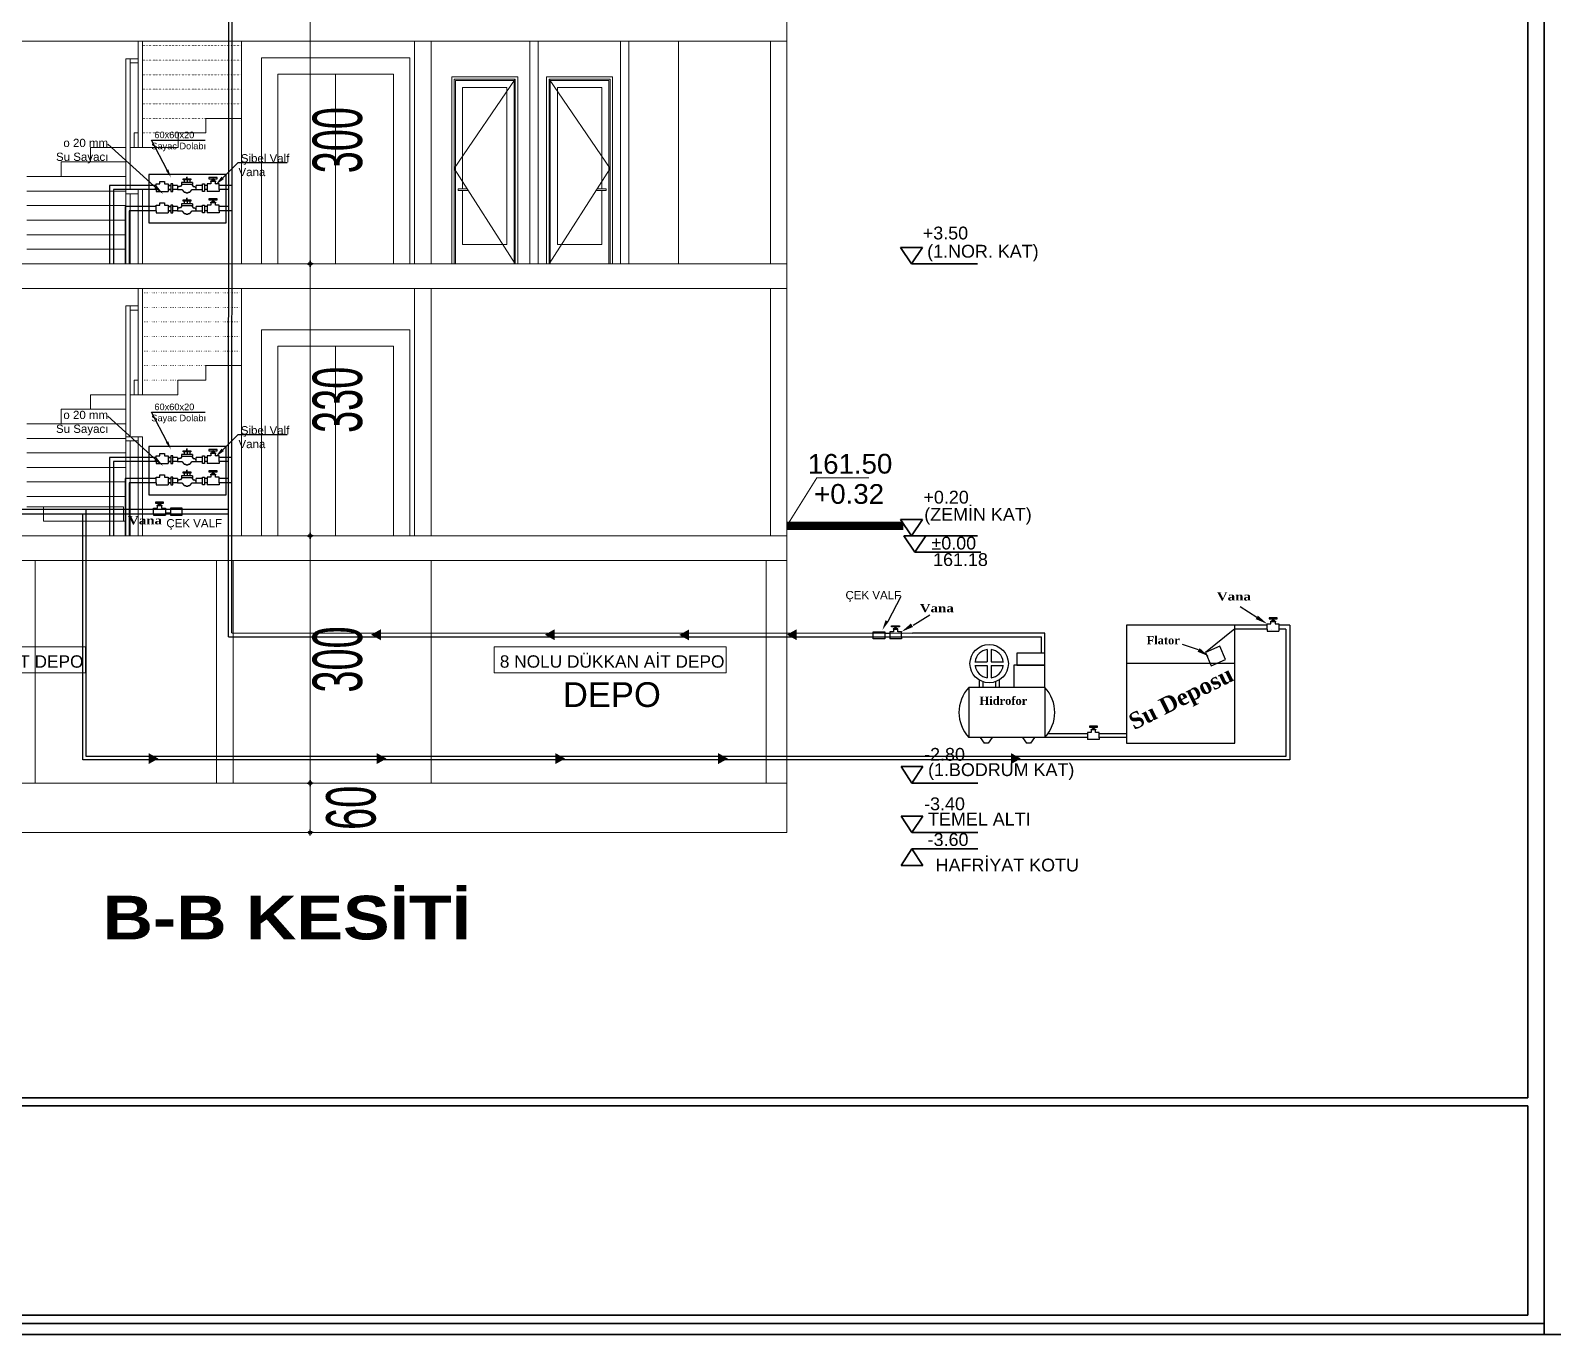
# Model space of a CAD drawing. Extents: x 386248 to 427517, y 4539405 to 4542296.
# Drawn here: x 423515 to 424438, y 4539405 to 4540196 of the extents above; entities that cross this region are included whole.
import ezdxf
from ezdxf.enums import TextEntityAlignment as Align

# ---------------------------------------------------------------- set-up
doc = ezdxf.new("R2010")
doc.units = 0
doc.linetypes.add('ACAD_ISO07W100', pattern=[3.5, 0.5, -3])
doc.layers.add('A_50_DİM', color=2, linetype='Continuous')
doc.layers.add('A_TXT_25_F', color=160, linetype='Continuous')
for name, color, linetype, lineweight in [('DIŞ 2', 167, 'Continuous', 25), ('GOR-010', 64, 'Continuous', 13), ('GÖRÜNÜŞLER', 43, 'Continuous', 30), ('KOTLAR', 63, 'Continuous', 30), ('MATERIAL2', 1, 'Continuous', 20), ('MERDIVEN', 161, 'Continuous', 15), ('OLCU10', 2, 'Continuous', 25), ('tefris', 6, 'Continuous', 15), ('YAZILAR', 1, 'Continuous', 30)]:
    doc.layers.add(name, color=color, linetype=linetype, lineweight=lineweight)
doc.styles.add('RomanSTA', font='')
doc.styles.add('serdar', font='timesbd.ttf', dxfattribs={"height": 10})
doc.styles.get("Standard").update_dxf_attribs({"font": 'arial.ttf'})
doc.styles.add('T', font='ISOt.shx', dxfattribs={"width": 0.6})
doc.styles.get('RomanSTA').set_extended_font_data('Arial')

# ---------------------------------------------------------------- blocks, each defined once
blk = doc.blocks.new('Ar-Br30')
blk.add_solid([(-16.7, -30), (16.7, -30), (0, 0)])
blk = doc.blocks.new('8081230E')
at = {"layer": 'tefris'}
for points in [[(390234, 4535296.1), (390234, 4535296.1), (390254, 4535296.1), (390414, 4535296.1), (390414, 4535546.1), (390254, 4535546.1), (390234, 4535546.1), (390234, 4535296.1)], [(390254, 4535296.1), (390254, 4535526.1), (390394, 4535526.1), (390394, 4535296.1), (390254, 4535296.1), (390254, 4535526.1)], [(390324, 4535526.1), (390324, 4535296.1)]]:
    blk.add_lwpolyline(points, dxfattribs=at)
blk = doc.blocks.new('780800DF113F12')
at = {"layer": 'MERDIVEN', "ltscale": 20}
for p, q in [((390084.6, 4535566.1), (390084.6, 4535437.3)), ((390089.6, 4535437.3), (390089.6, 4535566.1)), ((390069.6, 4535296.1), (390069.6, 4535545)), ((390069.6, 4535545), (390084.6, 4535545)), ((390074.6, 4535386.2), (390074.6, 4535545)), ((390074.6, 4535540), (390084.6, 4535540)), ((390166.5, 4535472.6), (390209.6, 4535472.6)), ((390166.5, 4535455), (390166.5, 4535472.6)), ((390079.6, 4535455), (390084.6, 4535455)), ((390079.6, 4535437.3), (390079.6, 4535455)), ((390132.8, 4535455), (390166.5, 4535455)), ((390132.8, 4535437.3), (390132.8, 4535455)), ((390026.5, 4535437.3), (390069.6, 4535437.3)), ((390026.5, 4535419.7), (390026.5, 4535437.3)), ((390074.6, 4535437.3), (390132.8, 4535437.3)), ((389990.9, 4535419.7), (390069.6, 4535419.7)), ((389990.9, 4535402), (389990.9, 4535419.7)), ((389949.6, 4535402), (390069.6, 4535402)), ((389949.6, 4535384.4), (390069.6, 4535384.4)), ((390084.6, 4535386.2), (390069.6, 4535386.2)), ((390084.6, 4535381.2), (390069.6, 4535381.2)), ((390074.6, 4535296.1), (390074.6, 4535381.2)), ((390089.6, 4535386.2), (390084.6, 4535386.2)), ((390084.6, 4535386.2), (390084.6, 4535296.1)), ((390089.6, 4535386.2), (390084.6, 4535386.2)), ((390084.6, 4535386.2), (390084.6, 4535296.1)), ((390089.6, 4535386.2), (390084.6, 4535386.2)), ((390084.6, 4535386.2), (390084.6, 4535296.1)), ((390089.6, 4535386.2), (390084.6, 4535386.2)), ((390084.6, 4535386.2), (390084.6, 4535296.1)), ((390089.6, 4535296.1), (390089.6, 4535386.2)), ((390089.6, 4535296.1), (390089.6, 4535386.2)), ((390089.6, 4535296.1), (390089.6, 4535386.2)), ((390089.6, 4535296.1), (390089.6, 4535386.2)), ((389949.6, 4535366.7), (390069.6, 4535366.7)), ((389949.6, 4535349.1), (390069.6, 4535349.1)), ((389949.6, 4535331.4), (390069.6, 4535331.4)), ((389949.6, 4535313.8), (390069.6, 4535313.8))]:
    blk.add_line(p, q, dxfattribs=at)
at = {"layer": 'MERDIVEN', "linetype": 'ACAD_ISO07W100', "ltscale": 0.3}
for p, q in [((390089.6, 4535560.9), (390209.6, 4535560.9)), ((390089.6, 4535543.2), (390209.6, 4535543.2)), ((390089.6, 4535525.6), (390209.6, 4535525.6)), ((390089.6, 4535507.9), (390209.6, 4535507.9)), ((390089.6, 4535490.3), (390209.6, 4535490.3)), ((390089.6, 4535472.6), (390166.5, 4535472.6)), ((390089.6, 4535455), (390132.8, 4535455))]:
    blk.add_line(p, q, dxfattribs=at)
blk = doc.blocks.new('Door-Sight 04')
for p, q in [((20, 220), (100, 220)), ((20, -7), (20, 220)), ((22.9, 217.1), (97.1, 217.1)), ((22.9, -7), (22.9, 217.1)), ((24.4, 215.6), (95.6, 215.6)), ((24.4, -7), (24.4, 215.6)), ((33.2, 206.8), (86.8, 206.8)), ((33.2, 16.5), (33.2, 206.8)), ((86.8, 206.8), (86.8, 84)), ((95.6, 215.6), (95.6, -7)), ((97.1, 217.1), (97.1, -7)), ((100, 220), (100, -7)), ((92.3, 84), (80.8, 84)), ((80.8, 82), (80.8, 84)), ((92.3, 82), (80.8, 82)), ((86.8, 82), (86.8, 16.5)), ((92.3, 82), (92.3, 84)), ((86.8, 16.5), (33.2, 16.5)), ((100, -7), (20, -7))]:
    blk.add_line(p, q)
at = {"color": 8}
for p, q in [((22.9, 217.1), (97.1, 108.5)), ((97.1, 108.5), (22.9, -7))]:
    blk.add_line(p, q, dxfattribs=at)
blk = doc.blocks.new('SEL2')
at = {"layer": 'OLCU10'}
for p, q in [((5.25, 0), (-5.25, 0)), ((0, 5.25), (0, -3.95))]:
    blk.add_line(p, q, dxfattribs=at)
blk.add_circle((0, 0), 2.75, dxfattribs=at)
blk = doc.blocks.new('KOT KE')
at = {"layer": 'GÖRÜNÜŞLER'}
for p, q in [((447067, 4403103.2), (447080.3, 4403083.2)), ((447093.6, 4403103.2), (447067, 4403103.2)), ((447080.3, 4403083.2), (447093.6, 4403103.2)), ((447080.3, 4403083.2), (447160.3, 4403083.2))]:
    blk.add_line(p, q, dxfattribs=at)
blk = doc.blocks.new('801823D123D1D33')
at = {"layer": 'GÖRÜNÜŞLER'}
for p in [(-48436.5, 131909.8), (-48336.1, 131881.5)]:
    blk.add_blockref('KOT KE', p, dxfattribs=at)
at = {"layer": 'KOTLAR', "color": 1, "linetype": 'Continuous'}
for p in [(-48437.2, 131609.8), (-48437.2, 131559.8), (-48437.2, 131259.8), (-48437.2, 130959.8), (-48437.2, 130659.8), (-48437.2, 130329.8), (-48433.2, 130309.8), (-48436.5, 130029.8), (-48436.5, 129969.8)]:
    blk.add_blockref('KOT KE', p, dxfattribs=at)
at = {"layer": 'KOTLAR', "color": 1, "linetype": 'Continuous', "xscale": -1, "rotation": 180}
blk.add_blockref('KOT KE', (-48436.5, 8936116.3), dxfattribs=at)
at = {"layer": 'KOTLAR', "color": 1, "linetype": 'Continuous'}
for s, height, p in [('+16.00', 15.55, (398611.5, 4535037.6)), ('ASANSÖR KULE', 15.552, (398616.3, 4535019)), ('+15.72', 15.55, (398771.7, 4535000.5)), ('MAHYA', 15.55, (398775.2, 4534974.4)), ('+13.00', 15.55, (398660.5, 4534717.9)), ('PARAPET', 15.55, (398665.4, 4534699.4)), ('+12.50', 15.55, (398657.7, 4534667.7)), ('(ÇATI ARASI PİYESİ )', 15.552, (398662.5, 4534649.1)), ('+9.50', 15.55, (398659, 4534374.3)), ('(3.NOR. KAT)', 15.552, (398664.3, 4534352.1)), ('+6.50', 15.55, (398654.2, 4534073.1)), ('(2.NOR. KAT)', 15.552, (398659.5, 4534051)), ('+3.50', 15.55, (398656.9, 4533772.6)), ('(1.NOR. KAT)', 15.552, (398662.2, 4533750.5)), ('+0.20', 15.55, (398657.7, 4533452.1)), ('(ZEMİN KAT)', 15.552, (398658.7, 4533431.3)), ('%%p0.00', 15.55, (398667.4, 4533396.4)), ('161.18', 15.55, (398669.4, 4533376.4)), ('-2.80', 15.55, (398658.5, 4533140.1)), ('(1.BODRUM KAT)', 15.552, (398663.3, 4533121.5)), ('-3.40', 15.55, (398658.5, 4533080.1)), ('TEMEL ALTI', 15.55, (398663.3, 4533061.5)), ('-3.60', 15.55, (398662.8, 4533036.7)), ('HAFRİYAT KOTU', 15.552, (398672.5, 4533005.8))]:
    blk.add_text(s, height=height, rotation=360, dxfattribs=at).set_placement(p)
blk = doc.blocks.new('80AASDADASD000')
at = {"layer": 'GOR-010', "color": 251}
for p, q in [((423684.79, 4538055.12), (423684.79, 4538204.42)), ((423973.88, 4538204.77), (423973.88, 4538189.77)), ((423973.88, 4538189.77), (423279.62, 4538189.77)), ((423643.07, 4538054.77), (423643.07, 4538189.77)), ((423748.07, 4538054.77), (423748.07, 4538189.77)), ((423758.07, 4538054.77), (423758.07, 4538189.77)), ((423818.07, 4538054.77), (423818.07, 4538189.77)), ((423823.07, 4538054.77), (423823.07, 4538189.77)), ((423873.07, 4538054.77), (423873.07, 4538189.77)), ((423878.07, 4538054.77), (423878.07, 4538189.77)), ((423963.88, 4538054.77), (423963.88, 4538189.77)), ((423973.88, 4538054.77), (423973.88, 4538189.77)), ((423279.62, 4538054.77), (423973.88, 4538054.77)), ((423684.79, 4537890.12), (423684.79, 4538054.42)), ((423973.88, 4538054.77), (423973.88, 4538039.77)), ((423973.88, 4538039.77), (423279.62, 4538039.77)), ((423643.07, 4537889.77), (423643.07, 4538039.77)), ((423748.07, 4537889.77), (423748.07, 4538039.77)), ((423758.07, 4537889.77), (423758.07, 4538039.77)), ((423963.88, 4538039.77), (423963.88, 4537889.77)), ((423973.88, 4538039.77), (423973.88, 4537889.77)), ((423329.62, 4537889.77), (423973.88, 4537889.77)), ((423684.79, 4537740.12), (423684.79, 4537889.42)), ((423973.88, 4537889.77), (423973.88, 4537874.77)), ((423973.88, 4537874.77), (423329.62, 4537874.77)), ((423628.07, 4537874.77), (423628.07, 4537739.77)), ((423638.07, 4537874.77), (423638.07, 4537739.77)), ((423961.38, 4537874.77), (423961.38, 4537739.77)), ((423973.88, 4537874.77), (423973.88, 4537739.77)), ((423299.62, 4537739.77), (423973.88, 4537739.77)), ((423684.79, 4537710.12), (423684.79, 4537739.42)), ((423973.88, 4537739.77), (423973.88, 4537709.77)), ((423973.88, 4537709.77), (423299.62, 4537709.77))]:
    blk.add_line(p, q, dxfattribs=at)
at = {"layer": 'GOR-010', "color": 251, "lineweight": 20}
for p, q in [((423908.07, 4538054.77), (423908.07, 4538189.77)), ((423518.07, 4537874.77), (423518.07, 4537739.77)), ((423758.07, 4537874.77), (423758.07, 4537739.77))]:
    blk.add_line(p, q, dxfattribs=at)
at = {"layer": 'GOR-010', "color": 251, "ltscale": 20}
for p, q in [((423580.57, 4538039.77), (423580.57, 4537975.37)), ((423583.07, 4537975.37), (423583.07, 4538039.77)), ((423573.07, 4537889.77), (423573.07, 4538029.2)), ((423573.07, 4538029.2), (423580.57, 4538029.2)), ((423575.57, 4537949.8), (423575.57, 4538029.2)), ((423575.57, 4538026.7), (423580.57, 4538026.7)), ((423621.5, 4537993.02), (423643.07, 4537993.02)), ((423621.5, 4537984.2), (423621.5, 4537993.02)), ((423578.07, 4537984.2), (423580.57, 4537984.2)), ((423578.07, 4537975.37), (423578.07, 4537984.2)), ((423604.63, 4537984.2), (423621.5, 4537984.2)), ((423604.63, 4537975.37), (423604.63, 4537984.2)), ((423551.51, 4537975.37), (423573.07, 4537975.37)), ((423551.51, 4537966.55), (423551.51, 4537975.37)), ((423575.57, 4537975.37), (423604.63, 4537975.37)), ((423533.72, 4537966.55), (423573.07, 4537966.55)), ((423533.72, 4537957.72), (423533.72, 4537966.55)), ((423513.07, 4537957.72), (423573.07, 4537957.72)), ((423513.07, 4537948.9), (423573.07, 4537948.9)), ((423580.57, 4537949.8), (423573.07, 4537949.8)), ((423580.57, 4537947.3), (423573.07, 4537947.3)), ((423575.57, 4537889.77), (423575.57, 4537947.3)), ((423583.07, 4537949.8), (423580.57, 4537949.8)), ((423580.57, 4537949.8), (423580.57, 4537889.77)), ((423583.07, 4537949.8), (423580.57, 4537949.8)), ((423580.57, 4537949.8), (423580.57, 4537889.77)), ((423583.07, 4537949.8), (423580.57, 4537949.8)), ((423580.57, 4537949.8), (423580.57, 4537889.77)), ((423583.07, 4537949.8), (423580.57, 4537949.8)), ((423580.57, 4537949.8), (423580.57, 4537889.77)), ((423583.07, 4537889.77), (423583.07, 4537949.8)), ((423583.07, 4537889.77), (423583.07, 4537949.8)), ((423583.07, 4537889.77), (423583.07, 4537949.8)), ((423583.07, 4537889.77), (423583.07, 4537949.8)), ((423513.07, 4537940.07), (423573.07, 4537940.07)), ((423513.07, 4537931.25), (423573.07, 4537931.25)), ((423513.07, 4537922.42), (423573.07, 4537922.42)), ((423513.07, 4537913.6), (423573.07, 4537913.6))]:
    blk.add_line(p, q, dxfattribs=at)
at = {"layer": 'GOR-010', "color": 251, "linetype": 'ACAD_ISO07W100', "ltscale": 0.3}
for p, q in [((423583.07, 4538037.15), (423643.07, 4538037.15)), ((423583.07, 4538028.32), (423643.07, 4538028.32)), ((423583.07, 4538019.5), (423643.07, 4538019.5)), ((423583.07, 4538010.67), (423643.07, 4538010.67)), ((423583.07, 4538001.85), (423643.07, 4538001.85)), ((423583.07, 4537993.02), (423621.5, 4537993.02)), ((423583.07, 4537984.2), (423604.63, 4537984.2))]:
    blk.add_line(p, q, dxfattribs=at)
at = {"layer": 'GOR-010', "color": 251}
blk.add_lwpolyline([(423973.88, 4537895.77), (423992.13, 4537925.04), (424023.52, 4537925.04)], dxfattribs=at)
at = {"layer": 'GOR-010', "color": 251, "ltscale": 20}
for points in [[(423571.57, 4537907.41), (423513.07, 4537907.41)], [(423523.07, 4537898.59), (423523.07, 4537907.41)], [(423571.57, 4537907.41), (423571.57, 4537898.59)], [(423573.07, 4537898.59), (423523.07, 4537898.59)]]:
    blk.add_lwpolyline(points, dxfattribs=at)
at = {"layer": 'GOR-010', "color": 251, "const_width": 5}
blk.add_lwpolyline([(423973.88, 4537895.77), (424044.55, 4537895.77)], dxfattribs=at)
at = {"layer": 'GOR-010', "color": 251}
for points in [[(423407.7, 4537822.39), (423548.46, 4537822.39), (423548.46, 4537806.64), (423407.7, 4537806.64)], [(423796.39, 4537822.39), (423937.14, 4537822.39), (423937.14, 4537806.64), (423796.39, 4537806.64)]]:
    blk.add_lwpolyline(points, close=True, dxfattribs=at)
at = {"layer": 'DIŞ 2', "color": 251, "xscale": 0.5, "yscale": 0.5, "zscale": 0.5}
blk.add_blockref('801823D123D1D33', (224727.85, 2271183.27), dxfattribs=at)
at = {"layer": 'GOR-010', "color": 251, "ltscale": 20, "xscale": 0.5, "yscale": 0.5, "zscale": 0.5}
blk.add_blockref('780800DF113F12', (228538.25, 2270406.7), dxfattribs=at)
at = {"layer": 'GOR-010', "color": 251, "yscale": 0.5, "zscale": 0.5}
for name, p, xscale in [('8081230E', (228538.25, 2270406.7), 0.5), ('Door-Sight 04', (423820.65, 4538058.27), -0.5), ('Door-Sight 04', (423818.2, 4538058.27), 0.5), ('8081230E', (228538.25, 2270241.7), 0.5)]:
    blk.add_blockref(name, p, dxfattribs=dict(at, xscale=xscale))
at = {"layer": 'GOR-010', "color": 251, "xscale": 0.35, "yscale": 0.35, "zscale": 0.35}
for p, rotation in [((423684.79, 4538054.77), 89.99999999999999), ((423684.79, 4538054.77), 270), ((423684.79, 4537889.77), 89.99999999999999), ((423684.79, 4537889.77), 270), ((423684.79, 4537739.77), 89.99999999999999), ((423684.79, 4537739.77), 270), ((423684.79, 4537709.77), 270)]:
    blk.add_blockref('SEL2', p, dxfattribs=dict(at, rotation=rotation))
at = {"layer": 'GOR-010', "color": 251}
for s, rotation, p in [('161.50', 0.16677, (423986.58, 4537927.38)), ('+0.32', 359.83323, (423990.39, 4537909.24))]:
    blk.add_text(s, height=12, rotation=rotation, dxfattribs=at).set_placement(p)
for s, height, p in [('7 NOLU DÜKKAN AİT DEPO', 7.5, (423479.21, 4537809.78)), ('8 NOLU DÜKKAN AİT DEPO', 7.5, (423867.9, 4537809.78)), ('DEPO', 15, (423867.77, 4537785.95))]:
    blk.add_text(s, height=height, dxfattribs=at).set_placement(p, align=Align.CENTER)
at = {"layer": 'GOR-010', "color": 251, "char_height": 30, "attachment_point": 5, "rotation": 90, "style": 'T'}
for s, insert in [('\\A1;300', (423701.48, 4538129.77)), ('\\A1;330', (423701.48, 4537972.27)), ('\\A1;300', (423701.48, 4537814.77)), ('\\A1;60', (423709.71, 4537724.77))]:
    blk.add_mtext(s, dxfattribs=dict(at, insert=insert))
at = {"layer": 'YAZILAR', "color": 251, "insert": (423558.92, 4537671.42), "char_height": 26.4763, "width": 1261.5264, "attachment_point": 1, "style": 'RomanSTA'}
blk.add_mtext('{\\fArial Black|b0|i0|c162|p34;B-B KESİTİ}', dxfattribs=at)

msp = doc.modelspace()

# ---------------------------------------------------------------- linework, layer by layer
at = {"layer": 'A_50_DİM', "color": 1}
for p, q in [((423591.375, 4540102.355), (423563.133, 4540102.355)), ((423563.133, 4540102.355), (423563.133, 4540054.77)), ((423591.375, 4540099.856), (423565.632, 4540099.856)), ((423565.632, 4540099.856), (423565.632, 4540054.77)), ((423591.375, 4540099.856), (423587.07, 4540099.856)), ((423600.259, 4540102.355), (423598.758, 4540102.355)), ((423598.758, 4540102.355), (423600.259, 4540102.355)), ((423600.259, 4540099.856), (423598.758, 4540099.856)), ((423598.758, 4540099.856), (423600.259, 4540099.856)), ((423604.423, 4540102.355), (423601.43, 4540102.355)), ((423605.012, 4540101.331), (423604.423, 4540101.331)), ((423605.012, 4540101.331), (423604.423, 4540101.331)), ((423615.022, 4540101.331), (423615.665, 4540101.331)), ((423622.263, 4540102.355), (423620.763, 4540102.355)), ((423622.263, 4540099.856), (423620.763, 4540099.856)), ((423572.601, 4540089.445), (423572.601, 4540054.77)), ((423591.375, 4540089.445), (423572.601, 4540089.445)), ((423600.259, 4540089.445), (423598.758, 4540089.445)), ((423598.758, 4540089.445), (423600.259, 4540089.445)), ((423604.423, 4540089.445), (423601.43, 4540089.445)), ((423605.012, 4540088.42), (423604.423, 4540088.42)), ((423605.012, 4540088.42), (423604.423, 4540088.42)), ((423615.022, 4540088.42), (423615.665, 4540088.42)), ((423622.263, 4540089.445), (423620.763, 4540089.445)), ((423575.1, 4540086.946), (423575.1, 4540054.77)), ((423591.375, 4540086.946), (423575.1, 4540086.946)), ((423591.375, 4540086.946), (423587.07, 4540086.946)), ((423600.259, 4540086.946), (423598.758, 4540086.946)), ((423598.758, 4540086.946), (423600.259, 4540086.946)), ((423622.263, 4540086.946), (423620.763, 4540086.946)), ((423591.375, 4539937.355), (423563.133, 4539937.355)), ((423563.133, 4539937.355), (423563.133, 4539889.77)), ((423591.375, 4539934.856), (423565.632, 4539934.856)), ((423565.632, 4539934.856), (423565.632, 4539889.77)), ((423591.375, 4539934.856), (423587.07, 4539934.856)), ((423600.259, 4539937.355), (423598.758, 4539937.355)), ((423598.758, 4539937.355), (423600.259, 4539937.355)), ((423600.259, 4539934.856), (423598.758, 4539934.856)), ((423598.758, 4539934.856), (423600.259, 4539934.856)), ((423604.423, 4539937.355), (423601.43, 4539937.355)), ((423605.012, 4539936.331), (423604.423, 4539936.331)), ((423605.012, 4539936.331), (423604.423, 4539936.331)), ((423615.022, 4539936.331), (423615.665, 4539936.331)), ((423622.263, 4539937.355), (423620.763, 4539937.355)), ((423622.263, 4539934.856), (423620.763, 4539934.856)), ((423572.601, 4539924.445), (423572.601, 4539889.77)), ((423591.375, 4539924.445), (423572.601, 4539924.445)), ((423575.1, 4539921.946), (423575.1, 4539889.77)), ((423591.375, 4539921.946), (423575.1, 4539921.946)), ((423591.375, 4539921.946), (423587.07, 4539921.946)), ((423600.259, 4539924.445), (423598.758, 4539924.445)), ((423598.758, 4539924.445), (423600.259, 4539924.445)), ((423600.259, 4539921.946), (423598.758, 4539921.946)), ((423598.758, 4539921.946), (423600.259, 4539921.946)), ((423604.423, 4539924.445), (423601.43, 4539924.445)), ((423605.012, 4539923.42), (423604.423, 4539923.42)), ((423605.012, 4539923.42), (423604.423, 4539923.42)), ((423615.022, 4539923.42), (423615.665, 4539923.42)), ((423622.263, 4539924.445), (423620.763, 4539924.445)), ((423622.263, 4539921.946), (423620.763, 4539921.946)), ((423589.882, 4539906.579), (423592.132, 4539906.579)), ((423589.882, 4539903.363), (423589.882, 4539906.579)), ((423589.882, 4539903.363), (423589.882, 4539902.262)), ((423595.847, 4539910.279), (423591.007, 4539910.279)), ((423591.007, 4539910.279), (423591.007, 4539909.667)), ((423591.007, 4539909.667), (423595.847, 4539909.667)), ((423592.024, 4539908.079), (423592.024, 4539908.365)), ((423592.024, 4539908.365), (423594.829, 4539908.365)), ((423594.829, 4539908.079), (423592.024, 4539908.079)), ((423594.722, 4539908.079), (423592.132, 4539908.079)), ((423592.132, 4539906.579), (423592.132, 4539908.079)), ((423592.132, 4539908.079), (423592.882, 4539908.079)), ((423592.826, 4539908.365), (423592.826, 4539908.964)), ((423592.826, 4539908.964), (423593.277, 4539908.964)), ((423594.028, 4539908.365), (423592.826, 4539908.365)), ((423592.882, 4539908.079), (423594.722, 4539908.079)), ((423593.577, 4539909.667), (423593.277, 4539909.667)), ((423593.277, 4539908.856), (423593.277, 4539909.667)), ((423593.277, 4539908.856), (423593.577, 4539908.856)), ((423593.577, 4539908.856), (423593.577, 4539909.667)), ((423593.577, 4539908.964), (423594.028, 4539908.964)), ((423594.028, 4539908.964), (423594.028, 4539908.365)), ((423594.722, 4539908.079), (423594.722, 4539906.579)), ((423594.722, 4539906.579), (423596.972, 4539906.579)), ((423594.829, 4539908.365), (423594.829, 4539908.079)), ((423595.847, 4539909.667), (423595.847, 4539910.279)), ((423596.972, 4539906.579), (423596.972, 4539902.262)), ((423607.147, 4539906.579), (423600.057, 4539906.579)), ((423600.057, 4539906.579), (423600.057, 4539902.262)), ((423607.147, 4539902.262), (423607.147, 4539906.579)), ((423589.882, 4539902.262), (423596.972, 4539902.262)), ((423600.057, 4539902.262), (423607.147, 4539902.262)), ((424050.382, 4539835.534), (424060.499, 4539841.863)), ((424258.851, 4539840.287), (424248.734, 4539846.617)), ((424271.174, 4539840.009), (424266.334, 4539840.009)), ((424266.334, 4539840.009), (424266.334, 4539839.397)), ((424266.334, 4539839.397), (424271.174, 4539839.397)), ((424267.352, 4539837.809), (424267.352, 4539838.094)), ((424267.352, 4539838.094), (424270.157, 4539838.094)), ((424268.153, 4539838.094), (424268.153, 4539838.693)), ((424268.153, 4539838.693), (424268.604, 4539838.693)), ((424269.355, 4539838.094), (424268.153, 4539838.094)), ((424268.904, 4539839.397), (424268.604, 4539839.397)), ((424268.604, 4539838.586), (424268.604, 4539839.397)), ((424268.604, 4539838.586), (424268.904, 4539838.586)), ((424268.904, 4539838.586), (424268.904, 4539839.397)), ((424268.904, 4539838.693), (424269.355, 4539838.693)), ((424269.355, 4539838.693), (424269.355, 4539838.094)), ((424270.157, 4539838.094), (424270.157, 4539837.809)), ((424271.174, 4539839.397), (424271.174, 4539840.009)), ((424026.112, 4539831.555), (424033.202, 4539831.555)), ((424026.112, 4539827.238), (424026.112, 4539831.555)), ((424033.202, 4539831.555), (424033.202, 4539827.238)), ((424038.537, 4539831.555), (424036.287, 4539831.555)), ((424036.287, 4539831.555), (424036.287, 4539827.238)), ((424037.412, 4539835.255), (424042.252, 4539835.255)), ((424037.412, 4539834.643), (424037.412, 4539835.255)), ((424042.252, 4539834.643), (424037.412, 4539834.643)), ((424041.235, 4539833.341), (424038.43, 4539833.341)), ((424038.43, 4539833.341), (424038.43, 4539833.055)), ((424038.43, 4539833.055), (424041.235, 4539833.055)), ((424038.537, 4539833.055), (424041.127, 4539833.055)), ((424040.377, 4539833.055), (424038.537, 4539833.055)), ((424038.537, 4539833.055), (424038.537, 4539831.555)), ((424039.682, 4539833.94), (424039.231, 4539833.94)), ((424039.231, 4539833.94), (424039.231, 4539833.341)), ((424039.231, 4539833.341), (424040.433, 4539833.341)), ((424039.682, 4539834.643), (424039.982, 4539834.643)), ((424039.682, 4539833.832), (424039.682, 4539834.643)), ((424039.982, 4539833.832), (424039.682, 4539833.832)), ((424039.982, 4539833.832), (424039.982, 4539834.643)), ((424040.433, 4539833.94), (424039.982, 4539833.94)), ((424041.127, 4539833.055), (424040.377, 4539833.055)), ((424040.433, 4539833.341), (424040.433, 4539833.94)), ((424041.127, 4539831.555), (424041.127, 4539833.055)), ((424043.377, 4539831.555), (424041.127, 4539831.555)), ((424041.235, 4539833.055), (424041.235, 4539833.341)), ((424042.252, 4539835.255), (424042.252, 4539834.643)), ((424043.377, 4539828.34), (424043.377, 4539831.555)), ((424245.534, 4539835.493), (424179.832, 4539835.493)), ((424179.832, 4539835.493), (424179.832, 4539764.088)), ((424245.534, 4539833.441), (424227.663, 4539819.073)), ((424245.534, 4539764.088), (424245.534, 4539835.493)), ((424265.209, 4539836.309), (424267.459, 4539836.309)), ((424265.209, 4539833.093), (424265.209, 4539836.309)), ((424265.209, 4539833.093), (424265.209, 4539831.991)), ((424265.209, 4539831.991), (424272.299, 4539831.991)), ((424270.157, 4539837.809), (424267.352, 4539837.809)), ((424270.049, 4539837.809), (424267.459, 4539837.809)), ((424267.459, 4539836.309), (424267.459, 4539837.809)), ((424267.459, 4539837.809), (424268.209, 4539837.809)), ((424267.885, 4539832.729), (424267.885, 4539832.729)), ((424268.209, 4539837.809), (424270.049, 4539837.809)), ((424270.049, 4539837.809), (424270.049, 4539836.309)), ((424270.049, 4539836.309), (424272.299, 4539836.309)), ((424272.299, 4539836.309), (424272.299, 4539831.991)), ((424033.202, 4539827.238), (424026.112, 4539827.238)), ((424043.377, 4539827.238), (424036.287, 4539827.238)), ((424043.377, 4539828.34), (424043.377, 4539827.238)), ((424095.432, 4539820.876), (424095.432, 4539813.372)), ((424097.682, 4539820.876), (424097.682, 4539813.372)), ((424223.551, 4539820.552), (424213.768, 4539823.933)), ((424236.398, 4539822.91), (424227.663, 4539819.073)), ((424239.957, 4539814.807), (424236.398, 4539822.91)), ((424087.927, 4539813.372), (424095.432, 4539813.372)), ((424087.927, 4539811.122), (424095.432, 4539811.122)), ((424095.432, 4539811.122), (424095.432, 4539803.617)), ((424097.682, 4539813.372), (424105.186, 4539813.372)), ((424097.682, 4539811.122), (424105.186, 4539811.122)), ((424097.682, 4539811.122), (424097.682, 4539803.617)), ((424130.281, 4539811.315), (424111.543, 4539811.315)), ((424111.543, 4539811.315), (424111.543, 4539797.838)), ((424130.281, 4539818.563), (424113.289, 4539818.563)), ((424113.289, 4539818.563), (424113.289, 4539811.315)), ((424113.289, 4539811.315), (424130.281, 4539811.315)), ((424130.281, 4539811.315), (424130.281, 4539818.563)), ((424130.281, 4539797.838), (424130.281, 4539811.315)), ((424179.832, 4539812.47), (424245.534, 4539812.47)), ((424227.663, 4539819.073), (424231.222, 4539810.971)), ((424231.222, 4539810.971), (424239.957, 4539814.807)), ((424090.521, 4539802.306), (424090.521, 4539797.838)), ((424092.771, 4539801.251), (424092.771, 4539797.838)), ((424100.343, 4539801.251), (424100.343, 4539797.838)), ((424102.593, 4539802.306), (424102.593, 4539797.838)), ((424084.278, 4539797.838), (424084.278, 4539767.463)), ((424130.281, 4539797.838), (424084.278, 4539797.838)), ((424130.281, 4539797.838), (424130.281, 4539767.463)), ((424162.171, 4539774.229), (424157.331, 4539774.229)), ((424157.331, 4539774.229), (424157.331, 4539773.617)), ((424157.331, 4539773.617), (424162.171, 4539773.617)), ((424159.901, 4539773.617), (424159.601, 4539773.617)), ((424159.601, 4539772.806), (424159.601, 4539773.617)), ((424159.901, 4539773.617), (424159.601, 4539773.617)), ((424159.601, 4539772.806), (424159.601, 4539773.617)), ((424159.901, 4539772.806), (424159.901, 4539773.617)), ((424159.901, 4539772.806), (424159.901, 4539773.617)), ((424162.171, 4539773.617), (424162.171, 4539774.229)), ((424130.281, 4539767.463), (424084.278, 4539767.463)), ((424091.188, 4539767.463), (424093.582, 4539764.088)), ((424098.416, 4539767.463), (424096.022, 4539764.088)), ((424116.723, 4539767.463), (424119.117, 4539764.088)), ((424123.951, 4539767.463), (424121.557, 4539764.088)), ((424158.456, 4539770.529), (424156.206, 4539770.529)), ((424156.206, 4539770.529), (424156.206, 4539766.211)), ((424163.296, 4539766.211), (424156.206, 4539766.211)), ((424158.349, 4539772.029), (424158.349, 4539772.315)), ((424158.349, 4539772.315), (424161.153, 4539772.315)), ((424161.153, 4539772.029), (424158.349, 4539772.029)), ((424161.046, 4539772.029), (424158.456, 4539772.029)), ((424160.296, 4539772.029), (424158.456, 4539772.029)), ((424158.456, 4539772.029), (424158.456, 4539770.529)), ((424159.15, 4539772.315), (424159.15, 4539772.913)), ((424159.15, 4539772.913), (424159.601, 4539772.913)), ((424160.352, 4539772.315), (424159.15, 4539772.315)), ((424159.601, 4539772.806), (424159.901, 4539772.806)), ((424159.901, 4539772.913), (424160.352, 4539772.913)), ((424161.046, 4539772.029), (424160.296, 4539772.029)), ((424160.352, 4539772.913), (424160.352, 4539772.315)), ((424161.046, 4539770.529), (424161.046, 4539772.029)), ((424163.296, 4539770.529), (424161.046, 4539770.529)), ((424161.153, 4539772.315), (424161.153, 4539772.029)), ((424163.296, 4539767.313), (424163.296, 4539770.529)), ((424163.296, 4539767.313), (424163.296, 4539766.211)), ((424096.022, 4539764.088), (424093.582, 4539764.088)), ((424121.557, 4539764.088), (424119.117, 4539764.088)), ((424179.832, 4539764.088), (424245.534, 4539764.088))]:
    msp.add_line(p, q, dxfattribs=at)
for points in [[(423610.29, 4540106.398), (423612.436, 4540106.398), (423612.436, 4540105.759), (423607.833, 4540105.759), (423607.833, 4540106.398), (423609.978, 4540106.398)], [(423608.388, 4540105.759), (423608.388, 4540104.134)], [(423611.88, 4540105.759), (423608.388, 4540105.759)], [(423612.172, 4540105.759), (423608.621, 4540105.759)], [(423609.978, 4540106.082), (423609.978, 4540107.438)], [(423610.29, 4540107.438), (423609.978, 4540107.438)], [(423609.978, 4540106.082), (423610.29, 4540106.082)], [(423610.134, 4540105.759), (423610.134, 4540104.134)], [(423610.29, 4540106.082), (423610.29, 4540107.438)], [(423611.88, 4540105.759), (423611.88, 4540104.134)], [(423626.111, 4540105.688), (423626.581, 4540105.688), (423626.581, 4540105.064), (423625.329, 4540105.064), (423625.329, 4540105.688), (423625.799, 4540105.688)], [(423625.799, 4540105.576), (423625.799, 4540106.42)], [(423626.111, 4540106.42), (423625.799, 4540106.42)], [(423626.111, 4540105.576), (423626.111, 4540106.42)], [(423591.375, 4540103.205), (423593.718, 4540103.205), (423593.718, 4540104.767), (423594.499, 4540104.767), (423596.415, 4540104.767), (423596.415, 4540103.205), (423598.758, 4540103.205), (423598.758, 4540098.709)], [(423591.375, 4540099.856), (423591.375, 4540103.205)], [(423591.375, 4540099.856), (423591.375, 4540098.709)], [(423591.375, 4540098.709), (423598.758, 4540098.709)], [(423604.423, 4540099.856), (423601.43, 4540099.856)], [(423604.423, 4540102.355), (423604.423, 4540099.856)], [(423604.423, 4540099.856), (423606.935, 4540099.856), (423608.388, 4540098.211), (423609.374, 4540098.208), (423609.374, 4540097.85), (423610.894, 4540097.85), (423610.893, 4540098.208), (423611.88, 4540098.211), (423613.334, 4540099.856), (423616.018, 4540099.856)], [(423606.971, 4540102.889), (423606.112, 4540101.728), (423605.095, 4540101.728), (423605.012, 4540101.331)], [(423613.394, 4540104.134), (423606.718, 4540104.134)], [(423613.394, 4540104.134), (423613.394, 4540102.889), (423606.718, 4540102.889)], [(423606.718, 4540104.134), (423606.718, 4540102.889)], [(423613.063, 4540102.889), (423613.922, 4540101.728), (423614.94, 4540101.728), (423615.022, 4540101.331)], [(423615.665, 4540099.856), (423615.665, 4540102.355)], [(423619.591, 4540102.355), (423615.665, 4540102.355)], [(423615.665, 4540099.856), (423619.591, 4540099.856)], [(423629.646, 4540103.205), (423627.304, 4540103.205), (423627.304, 4540104.767), (423626.523, 4540104.767), (423624.606, 4540104.767), (423624.606, 4540103.205), (423622.263, 4540103.205), (423622.263, 4540098.709)], [(423629.646, 4540098.709), (423622.263, 4540098.709)], [(423627.304, 4540104.767), (423624.606, 4540104.767)], [(423625.799, 4540105.576), (423626.111, 4540105.576)], [(423629.646, 4540099.856), (423629.646, 4540103.205)], [(423629.646, 4540099.856), (423629.646, 4540098.709)], [(423591.375, 4540090.294), (423593.718, 4540090.294), (423593.718, 4540091.856), (423594.499, 4540091.856), (423596.415, 4540091.856), (423596.415, 4540090.294), (423598.758, 4540090.294), (423598.758, 4540085.798)], [(423591.375, 4540086.946), (423591.375, 4540090.294)], [(423604.423, 4540089.445), (423604.423, 4540086.946)], [(423606.971, 4540089.979), (423606.112, 4540088.818), (423605.095, 4540088.818), (423605.012, 4540088.42)], [(423613.394, 4540091.224), (423606.718, 4540091.224)], [(423613.394, 4540091.224), (423613.394, 4540089.979), (423606.718, 4540089.979)], [(423606.718, 4540091.224), (423606.718, 4540089.979)], [(423610.29, 4540093.488), (423612.436, 4540093.488), (423612.436, 4540092.849), (423607.833, 4540092.849), (423607.833, 4540093.488), (423609.978, 4540093.488)], [(423608.388, 4540092.849), (423608.388, 4540091.224)], [(423611.88, 4540092.849), (423608.388, 4540092.849)], [(423612.172, 4540092.849), (423608.621, 4540092.849)], [(423609.978, 4540093.172), (423609.978, 4540094.528)], [(423610.29, 4540094.528), (423609.978, 4540094.528)], [(423609.978, 4540093.172), (423610.29, 4540093.172)], [(423610.134, 4540092.849), (423610.134, 4540091.224)], [(423610.29, 4540093.172), (423610.29, 4540094.528)], [(423611.88, 4540092.849), (423611.88, 4540091.224)], [(423613.063, 4540089.979), (423613.922, 4540088.818), (423614.94, 4540088.818), (423615.022, 4540088.42)], [(423615.665, 4540086.946), (423615.665, 4540089.445)], [(423619.591, 4540089.445), (423615.665, 4540089.445)], [(423629.646, 4540090.294), (423627.304, 4540090.294), (423627.304, 4540091.856), (423626.523, 4540091.856), (423624.606, 4540091.856), (423624.606, 4540090.294), (423622.263, 4540090.294), (423622.263, 4540085.798)], [(423627.304, 4540091.856), (423624.606, 4540091.856)], [(423626.111, 4540092.777), (423626.581, 4540092.777), (423626.581, 4540092.154), (423625.329, 4540092.154), (423625.329, 4540092.777), (423625.799, 4540092.777)], [(423625.799, 4540092.665), (423625.799, 4540093.51)], [(423626.111, 4540093.51), (423625.799, 4540093.51)], [(423625.799, 4540092.665), (423626.111, 4540092.665)], [(423626.111, 4540092.665), (423626.111, 4540093.51)], [(423629.646, 4540086.946), (423629.646, 4540090.294)], [(423591.375, 4540086.946), (423591.375, 4540085.798)], [(423591.375, 4540085.798), (423598.758, 4540085.798)], [(423604.423, 4540086.946), (423601.43, 4540086.946)], [(423604.423, 4540086.946), (423606.935, 4540086.946), (423608.388, 4540085.301), (423609.374, 4540085.298), (423609.374, 4540084.94), (423610.894, 4540084.94), (423610.893, 4540085.298), (423611.88, 4540085.301), (423613.334, 4540086.946), (423616.018, 4540086.946)], [(423615.665, 4540086.946), (423619.591, 4540086.946)], [(423629.646, 4540085.798), (423622.263, 4540085.798)], [(423629.646, 4540086.946), (423629.646, 4540085.798)], [(423591.375, 4539938.205), (423593.718, 4539938.205), (423593.718, 4539939.767), (423594.499, 4539939.767), (423596.415, 4539939.767), (423596.415, 4539938.205), (423598.758, 4539938.205), (423598.758, 4539933.709)], [(423610.29, 4539941.398), (423612.436, 4539941.398), (423612.436, 4539940.759), (423607.833, 4539940.759), (423607.833, 4539941.398), (423609.978, 4539941.398)], [(423608.388, 4539940.759), (423608.388, 4539939.134)], [(423611.88, 4539940.759), (423608.388, 4539940.759)], [(423612.172, 4539940.759), (423608.621, 4539940.759)], [(423609.978, 4539941.082), (423609.978, 4539942.438)], [(423610.29, 4539942.438), (423609.978, 4539942.438)], [(423609.978, 4539941.082), (423610.29, 4539941.082)], [(423610.134, 4539940.759), (423610.134, 4539939.134)], [(423610.29, 4539941.082), (423610.29, 4539942.438)], [(423611.88, 4539940.759), (423611.88, 4539939.134)], [(423629.646, 4539938.205), (423627.304, 4539938.205), (423627.304, 4539939.767), (423626.523, 4539939.767), (423624.606, 4539939.767), (423624.606, 4539938.205), (423622.263, 4539938.205), (423622.263, 4539933.709)], [(423627.304, 4539939.767), (423624.606, 4539939.767)], [(423626.111, 4539940.688), (423626.581, 4539940.688), (423626.581, 4539940.064), (423625.329, 4539940.064), (423625.329, 4539940.688), (423625.799, 4539940.688)], [(423625.799, 4539940.576), (423625.799, 4539941.42)], [(423626.111, 4539941.42), (423625.799, 4539941.42)], [(423625.799, 4539940.576), (423626.111, 4539940.576)], [(423626.111, 4539940.576), (423626.111, 4539941.42)], [(423591.375, 4539934.856), (423591.375, 4539938.205)], [(423591.375, 4539934.856), (423591.375, 4539933.709)], [(423591.375, 4539933.709), (423598.758, 4539933.709)], [(423604.423, 4539934.856), (423601.43, 4539934.856)], [(423604.423, 4539937.355), (423604.423, 4539934.856)], [(423604.423, 4539934.856), (423606.935, 4539934.856), (423608.388, 4539933.211), (423609.374, 4539933.208), (423609.374, 4539932.85), (423610.894, 4539932.85), (423610.893, 4539933.208), (423611.88, 4539933.211), (423613.334, 4539934.856), (423616.018, 4539934.856)], [(423606.971, 4539937.889), (423606.112, 4539936.728), (423605.095, 4539936.728), (423605.012, 4539936.331)], [(423613.394, 4539939.134), (423606.718, 4539939.134)], [(423613.394, 4539939.134), (423613.394, 4539937.889), (423606.718, 4539937.889)], [(423606.718, 4539939.134), (423606.718, 4539937.889)], [(423613.063, 4539937.889), (423613.922, 4539936.728), (423614.94, 4539936.728), (423615.022, 4539936.331)], [(423615.665, 4539934.856), (423615.665, 4539937.355)], [(423619.591, 4539937.355), (423615.665, 4539937.355)], [(423615.665, 4539934.856), (423619.591, 4539934.856)], [(423629.646, 4539933.709), (423622.263, 4539933.709)], [(423629.646, 4539934.856), (423629.646, 4539938.205)], [(423629.646, 4539934.856), (423629.646, 4539933.709)], [(423591.375, 4539925.294), (423593.718, 4539925.294), (423593.718, 4539926.856), (423594.499, 4539926.856), (423596.415, 4539926.856), (423596.415, 4539925.294), (423598.758, 4539925.294), (423598.758, 4539920.798)], [(423591.375, 4539921.946), (423591.375, 4539925.294)], [(423591.375, 4539921.946), (423591.375, 4539920.798)], [(423604.423, 4539921.946), (423601.43, 4539921.946)], [(423604.423, 4539924.445), (423604.423, 4539921.946)], [(423604.423, 4539921.946), (423606.935, 4539921.946), (423608.388, 4539920.301), (423609.374, 4539920.298), (423609.374, 4539919.94), (423610.894, 4539919.94), (423610.893, 4539920.298), (423611.88, 4539920.301), (423613.334, 4539921.946), (423616.018, 4539921.946)], [(423606.971, 4539924.979), (423606.112, 4539923.818), (423605.095, 4539923.818), (423605.012, 4539923.42)], [(423613.394, 4539926.224), (423606.718, 4539926.224)], [(423613.394, 4539926.224), (423613.394, 4539924.979), (423606.718, 4539924.979)], [(423606.718, 4539926.224), (423606.718, 4539924.979)], [(423610.29, 4539928.488), (423612.436, 4539928.488), (423612.436, 4539927.849), (423607.833, 4539927.849), (423607.833, 4539928.488), (423609.978, 4539928.488)], [(423608.388, 4539927.849), (423608.388, 4539926.224)], [(423611.88, 4539927.849), (423608.388, 4539927.849)], [(423612.172, 4539927.849), (423608.621, 4539927.849)], [(423609.978, 4539928.172), (423609.978, 4539929.528)], [(423610.29, 4539929.528), (423609.978, 4539929.528)], [(423609.978, 4539928.172), (423610.29, 4539928.172)], [(423610.134, 4539927.849), (423610.134, 4539926.224)], [(423610.29, 4539928.172), (423610.29, 4539929.528)], [(423611.88, 4539927.849), (423611.88, 4539926.224)], [(423613.063, 4539924.979), (423613.922, 4539923.818), (423614.94, 4539923.818), (423615.022, 4539923.42)], [(423615.665, 4539921.946), (423615.665, 4539924.445)], [(423619.591, 4539924.445), (423615.665, 4539924.445)], [(423615.665, 4539921.946), (423619.591, 4539921.946)], [(423629.646, 4539925.294), (423627.304, 4539925.294), (423627.304, 4539926.856), (423626.523, 4539926.856), (423624.606, 4539926.856), (423624.606, 4539925.294), (423622.263, 4539925.294), (423622.263, 4539920.798)], [(423627.304, 4539926.856), (423624.606, 4539926.856)], [(423626.111, 4539927.777), (423626.581, 4539927.777), (423626.581, 4539927.154), (423625.329, 4539927.154), (423625.329, 4539927.777), (423625.799, 4539927.777)], [(423625.799, 4539927.665), (423625.799, 4539928.51)], [(423626.111, 4539928.51), (423625.799, 4539928.51)], [(423625.799, 4539927.665), (423626.111, 4539927.665)], [(423626.111, 4539927.665), (423626.111, 4539928.51)], [(423629.646, 4539921.946), (423629.646, 4539925.294)], [(423629.646, 4539921.946), (423629.646, 4539920.798)], [(423591.375, 4539920.798), (423598.758, 4539920.798)], [(423629.646, 4539920.798), (423622.263, 4539920.798)]]:
    msp.add_lwpolyline(points, dxfattribs=at)
for points in [[(423628.475, 4540107.057), (423623.435, 4540107.057), (423623.435, 4540106.42), (423628.475, 4540106.42)], [(423601.43, 4540103.205), (423600.259, 4540103.205), (423600.259, 4540098.709), (423601.43, 4540098.709)], [(423619.591, 4540103.205), (423620.763, 4540103.205), (423620.763, 4540098.709), (423619.591, 4540098.709)], [(423627.415, 4540104.767), (423624.495, 4540104.767), (423624.495, 4540105.064), (423627.415, 4540105.064)], [(423601.43, 4540090.294), (423600.259, 4540090.294), (423600.259, 4540085.798), (423601.43, 4540085.798)], [(423619.591, 4540090.294), (423620.763, 4540090.294), (423620.763, 4540085.798), (423619.591, 4540085.798)], [(423628.475, 4540094.147), (423623.435, 4540094.147), (423623.435, 4540093.51), (423628.475, 4540093.51)], [(423627.415, 4540091.856), (423624.495, 4540091.856), (423624.495, 4540092.154), (423627.415, 4540092.154)], [(423628.475, 4539942.057), (423623.435, 4539942.057), (423623.435, 4539941.42), (423628.475, 4539941.42)], [(423627.415, 4539939.767), (423624.495, 4539939.767), (423624.495, 4539940.064), (423627.415, 4539940.064)], [(423601.43, 4539938.205), (423600.259, 4539938.205), (423600.259, 4539933.709), (423601.43, 4539933.709)], [(423619.591, 4539938.205), (423620.763, 4539938.205), (423620.763, 4539933.709), (423619.591, 4539933.709)], [(423601.43, 4539925.294), (423600.259, 4539925.294), (423600.259, 4539920.798), (423601.43, 4539920.798)], [(423619.591, 4539925.294), (423620.763, 4539925.294), (423620.763, 4539920.798), (423619.591, 4539920.798)], [(423628.475, 4539929.147), (423623.435, 4539929.147), (423623.435, 4539928.51), (423628.475, 4539928.51)], [(423627.415, 4539926.856), (423624.495, 4539926.856), (423624.495, 4539927.154), (423627.415, 4539927.154)]]:
    msp.add_lwpolyline(points, close=True, dxfattribs=at)
msp.add_circle((424096.557, 4539812.247), 11.629, dxfattribs=at)
for centre, radius, start, end in [((424096.557, 4539812.247), 8.629, 97.490961, 172.509039), ((424096.557, 4539812.247), 8.629, 7.490961, 82.509039), ((424096.557, 4539812.247), 8.629, 187.490961, 262.509039), ((424096.557, 4539812.247), 8.629, 277.490961, 352.509039), ((424100.378, 4539782.651), 22.133, 136.670753, 223.329247), ((424114.181, 4539782.651), 22.133, 316.670753, 43.329247)]:
    msp.add_arc(centre, radius, start, end, dxfattribs=at)
for points in [[(424258.188, 4539839.227), (424265.209, 4539836.309), (424259.514, 4539841.347)], [(424050.398, 4539834.474), (424043.377, 4539831.555), (424049.072, 4539836.593)], [(424222.888, 4539819.492), (424229.909, 4539816.574), (424224.214, 4539821.611)]]:
    msp.add_solid(points, dxfattribs=at)
at = {"layer": 'A_TXT_25_F'}
for p, q in [((423637.346, 4539830.82), (423637.457, 4540402.355)), ((423635.346, 4539828.489), (423635.457, 4540399.856)), ((423637.457, 4540102.355), (423629.646, 4540102.355)), ((423635.457, 4540099.856), (423629.646, 4540099.856)), ((423635.53, 4540099.856), (423630.441, 4540099.856)), ((423635.343, 4540089.445), (423629.646, 4540089.445)), ((423633.937, 4540086.946), (423629.646, 4540086.946)), ((423637.342, 4540086.946), (423630.441, 4540086.946)), ((423637.457, 4539937.355), (423629.646, 4539937.355)), ((423635.457, 4539934.856), (423629.646, 4539934.856)), ((423635.53, 4539934.856), (423630.441, 4539934.856)), ((423635.343, 4539924.445), (423629.646, 4539924.445)), ((423633.937, 4539921.946), (423629.646, 4539921.946)), ((423637.342, 4539921.946), (423630.441, 4539921.946)), ((423635.361, 4539905.763), (423325.283, 4539905.763)), ((423635.36, 4539902.896), (423327.72, 4539902.896)), ((423546.926, 4539753.815), (423546.955, 4539902.896)), ((423548.926, 4539755.815), (423548.955, 4539905.763)), ((423589.882, 4539905.763), (423589.375, 4539905.763)), ((423589.375, 4539905.763), (423589.375, 4539905.763)), ((423600.057, 4539905.763), (423596.972, 4539905.763)), ((423600.057, 4539903.513), (423596.972, 4539903.513)), ((423637.346, 4539830.82), (424050.083, 4539830.74)), ((424033.202, 4539830.74), (424036.287, 4539830.74)), ((424043.377, 4539830.74), (424043.884, 4539830.74)), ((424043.884, 4539830.74), (424043.884, 4539830.74)), ((424130.281, 4539830.74), (424050.083, 4539830.74)), ((424130.281, 4539818.563), (424130.281, 4539830.74)), ((424179.832, 4539835.493), (424179.832, 4539835.493)), ((424265.209, 4539835.493), (424245.534, 4539835.493)), ((424265.209, 4539833.243), (424245.534, 4539833.243)), ((424278.906, 4539835.493), (424272.299, 4539835.493)), ((424276.406, 4539833.243), (424272.299, 4539833.243)), ((424276.406, 4539833.243), (424276.406, 4539755.815)), ((424278.906, 4539835.493), (424278.906, 4539753.815)), ((423635.346, 4539828.489), (424050.083, 4539828.49)), ((424033.202, 4539828.49), (424036.287, 4539828.49)), ((424049.576, 4539828.49), (424128.281, 4539828.49)), ((424128.281, 4539818.563), (424128.281, 4539828.49)), ((424156.206, 4539767.463), (424130.281, 4539767.463)), ((424156.206, 4539769.713), (424132.139, 4539769.713)), ((424179.832, 4539769.713), (424163.296, 4539769.713)), ((424179.832, 4539767.463), (424163.296, 4539767.463)), ((424276.406, 4539755.815), (423548.926, 4539755.815)), ((424278.906, 4539753.815), (423546.926, 4539753.815))]:
    msp.add_line(p, q, dxfattribs=at)
at = {"layer": 'A_TXT_25_F', "color": 2}
for points in [[(423633.937, 4540108.929), (423586.905, 4540108.929), (423586.905, 4540079.63), (423633.937, 4540079.63)], [(423633.937, 4539943.929), (423586.905, 4539943.929), (423586.905, 4539914.63), (423633.937, 4539914.63)]]:
    msp.add_lwpolyline(points, close=True, dxfattribs=at)
at = {"layer": 'MATERIAL2', "linetype": 'ByBlock', "lineweight": -2, "ltscale": 5}
for p, q in [((423592.188, 4540100.097), (423562.106, 4540127.403)), ((423598.025, 4540111.674), (423588.484, 4540129.82)), ((423588.663, 4540129.82), (423621.149, 4540129.82)), ((423631.756, 4540106.944), (423641.053, 4540116.205)), ((423641.053, 4540116.205), (423641.278, 4540116.205)), ((423641.278, 4540116.205), (423670.751, 4540116.205)), ((423592.188, 4539935.097), (423562.106, 4539962.403)), ((423598.025, 4539946.674), (423588.484, 4539964.82)), ((423588.663, 4539964.82), (423621.149, 4539964.82)), ((423631.756, 4539941.944), (423641.053, 4539951.205)), ((423641.053, 4539951.205), (423641.278, 4539951.205)), ((423641.278, 4539951.205), (423670.751, 4539951.205)), ((424035.277, 4539838.074), (424043.129, 4539853.14))]:
    msp.add_line(p, q, dxfattribs=at)
at = {"layer": 'MATERIAL2', "ltscale": 5}
for points in [[(423597.288, 4540111.286), (423600.351, 4540107.25), (423598.763, 4540112.061)], [(423597.288, 4539946.286), (423600.351, 4539942.25), (423598.763, 4539947.061)], [(424033.707, 4539838.555), (424031.743, 4539832.533), (424035.554, 4539837.592)]]:
    msp.add_solid(points, dxfattribs=at)
at = {"layer": 'MATERIAL2', "ltscale": 5, "extrusion": (0, 0, -1)}
for points in [[(-423632.491, 4540106.206), (-423627.33, 4540102.535), (-423631.021, 4540107.681)], [(-423591.786, 4540102.058), (-423595.713, 4540097.088), (-423590.387, 4540100.516)], [(-423632.491, 4539941.206), (-423627.33, 4539937.535), (-423631.021, 4539942.681)], [(-423591.786, 4539937.058), (-423595.713, 4539932.088), (-423590.387, 4539935.516)]]:
    msp.add_solid(points, dxfattribs=at)
at = {"layer": 'MERDIVEN'}
msp.add_line((424433.202, 4539668.497), (424433.202, 4540724.789), dxfattribs=at)
at = {"layer": 'YAZILAR', "color": 133, "ltscale": 5}
for p, q in [((424433.202, 4542295.7), (424433.202, 4539405.231)), ((424433.202, 4542295.7), (424433.202, 4539405.231)), ((424423.202, 4542280.7), (424423.202, 4539548.917)), ((424423.202, 4542280.7), (424423.202, 4539548.917)), ((421707.46, 4539548.917), (424423.202, 4539548.917)), ((421707.46, 4539543.917), (424423.202, 4539543.917)), ((424423.202, 4539543.917), (424423.202, 4539416.988)), ((424423.202, 4539416.988), (421707.46, 4539416.988)), ((424433.202, 4539405.231), (421692.46, 4539405.231)), ((424433.202, 4539411.988), (421702.46, 4539411.988))]:
    msp.add_line(p, q, dxfattribs=at)
msp.add_lwpolyline([(424433.202, 4542295.7), (426414.009, 4542295.7), (426414.009, 4539405.231), (424433.202, 4539405.231)], close=True, dxfattribs=at)

# ---------------------------------------------------------------- block references
at = {"layer": 'A_TXT_25_F'}
for p, xscale, yscale, zscale, rotation in [((423721.71, 4539829.77), 0.2000000000000001, 0.2000000000000002, 0.2, 90.00000000000001), ((423827.096, 4539829.77), 0.2000000000000001, 0.2000000000000002, 0.2, 90.00000000000001), ((423908.613, 4539829.651), 0.2000000000000001, 0.2000000000000002, 0.2, 90.00000000000001), ((423973.877, 4539829.77), 0.2000000000000001, 0.2000000000000002, 0.2, 90.00000000000001), ((423592.774, 4539754.626), -0.2000000000000001, 0.2000000000000001, 0.2000000000000001, 270), ((423731.117, 4539754.626), -0.2000000000000001, 0.2000000000000001, 0.2000000000000001, 270), ((423839.469, 4539754.626), -0.2000000000000001, 0.2000000000000001, 0.2000000000000001, 270), ((423938.147, 4539754.626), -0.2000000000000001, 0.2000000000000001, 0.2000000000000001, 270), ((424115.79, 4539754.626), -0.2000000000000001, 0.2000000000000001, 0.2000000000000001, 270)]:
    msp.add_blockref('Ar-Br30', p, dxfattribs=dict(at, xscale=xscale, yscale=yscale, zscale=zscale, rotation=rotation))
at = {"layer": 'DIŞ 2'}
msp.add_blockref('80AASDADASD000', (0, 2000), dxfattribs=at)

# ---------------------------------------------------------------- texts
at = {"layer": 'A_50_DİM', "color": 1, "style": 'serdar', "width": 1.2}
for p in [(423574.318, 4539896.702), (424054.465, 4539843.407), (424234.617, 4539850.542)]:
    msp.add_text('Vana', height=5, dxfattribs=at).set_placement(p)
at = {"layer": 'A_50_DİM', "color": 1, "style": 'serdar'}
for s, p in [('Flator ', (424192.03, 4539823.933)), ('Hidrofor ', (424090.715, 4539787.24))]:
    msp.add_text(s, height=5, dxfattribs=at).set_placement(p)
msp.add_text('Su Deposu', height=10, rotation=26.477174, dxfattribs=at).set_placement((424184.435, 4539771.827))
at = {"layer": 'MATERIAL2', "linetype": 'Continuous', "ltscale": 5}
for s, height, p in [('60x60x20', 3.9985, (423590.318, 4540130.993)), ('o 20 mm', 4.9981, (423535.126, 4540125.625)), ('Sayac Dolabı', 3.99851, (423588.447, 4540124.26)), ('Su Sayacı', 4.9981, (423530.65, 4540117.209)), ('Şibel Valf', 4.9981, (423642.719, 4540116.29)), ('Vana', 4.9981, (423641.321, 4540107.96)), ('60x60x20', 3.9985, (423590.318, 4539965.993)), ('o 20 mm', 4.9981, (423535.126, 4539960.625)), ('Sayac Dolabı', 3.99851, (423588.447, 4539959.26)), ('Su Sayacı', 4.9981, (423530.65, 4539952.209)), ('Şibel Valf', 4.9981, (423642.719, 4539951.29)), ('Vana', 4.9981, (423641.321, 4539942.96)), ('ÇEK VALF', 4.9981, (423597.574, 4539894.928)), ('ÇEK VALF', 4.9981, (424009.416, 4539851.328))]:
    msp.add_text(s, height=height, dxfattribs=at).set_placement(p)

doc.saveas('drawing.dxf')
